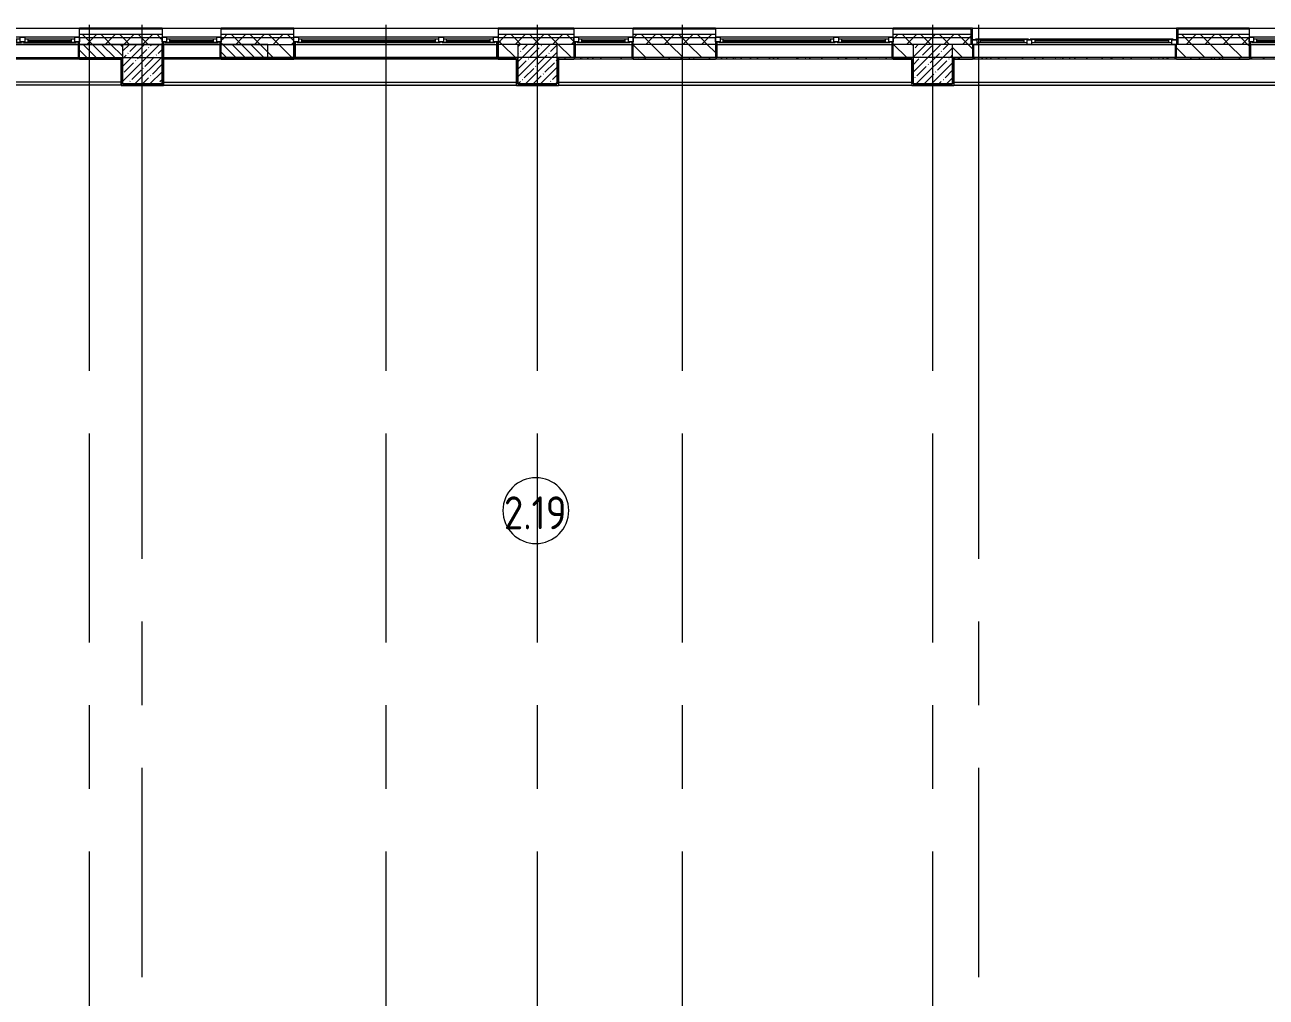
# Model space of a CAD drawing. Header units: millimetres. Extents: x -625 to 415037, y -3642 to 102118.
# Drawn here: x 195449 to 214292, y 87169 to 101937 of the extents above; entities that cross this region are included whole.
import ezdxf

# ---------------------------------------------------------------- set-up
doc = ezdxf.new("R2010")
doc.units = ezdxf.units.MM
doc.linetypes.add('Осевая', pattern=[6350, 1270, -952.5, 3175, -952.5])
for name, color, linetype, lineweight in [('A-AREA-IDEN', 7, 'Continuous', 9), ('A-GLAZ', 7, 'Continuous', 9), ('A-GLAZ-1', 7, 'Continuous', 5), ('A-WALL', 7, 'Continuous', 5), ('I-WALL', 7, 'Continuous', 5), ('S-COLS-1', 7, 'Continuous', 5), ('Оси', 7, 'Continuous', 9), ('Оси-2', 7, 'Осевая', 9)]:
    doc.layers.add(name, color=color, linetype=linetype, lineweight=lineweight)
doc.layers.add('A-AREA-PATT-2', color=7, linetype='Continuous', lineweight=5, true_color=0xcde0ef, transparency=1)
doc.layers.add('A-WALL-1', color=9, linetype='Continuous', lineweight=5, true_color=0x808080)
doc.layers.add('A-WALL-FNSH-1', color=9, linetype='Continuous', lineweight=5, true_color=0x808080)
doc.styles.add('GOST Common', font='', dxfattribs={"width": 0.9, "height": 500})
doc.styles.get('GOST Common').set_extended_font_data('GOST Common')
pattern_1 = [(45, (148772.12, 0), (-114.04925, 114.04925), []), (45, (148886.17, 0), (-114.04925, 114.04925), [201.612, -40.322, 6.706, -33.617])]
pattern_2 = [(45, (148772.12, 0), (-141.42136, 141.42136), []), (135, (148772.12, 0), (-141.42136, -141.42136), [])]
pattern_3 = [(0, (148772.123, 0), (243.84, 60.96), [20.117, -162.763, 20.117, -162.763, -975.36]), (0, (148772.123, 0), (243.84, 60.96), [-365.76, 20.117, -345.643, 20.117, -162.763, -426.72]), (0, (148772.123, 0), (243.84, 60.96), [-914.4, 20.117, -101.803, 20.117, -284.683]), (120, (148863.563, 30.48), (-174.71291, 180.691634), [20.117, -162.763, 20.117, -162.763, -975.36]), (120, (148863.563, 30.48), (-174.71291, 180.691634), [-365.76, 20.117, -345.643, 20.117, -162.763, -426.72]), (120, (148863.563, 30.48), (-174.71291, 180.691634), [-914.4, 20.117, -101.803, 20.117, -284.683]), (240, (148894.043, 152.4), (-69.12709, -241.651634), [20.117, -162.763, 20.117, -162.763, -975.36]), (240, (148894.043, 152.4), (-69.12709, -241.651634), [-365.76, 20.117, -345.643, 20.117, -162.763, -426.72]), (240, (148894.043, 152.4), (-69.12709, -241.651634), [-914.4, 20.117, -101.803, 20.117, -284.683])]

# ---------------------------------------------------------------- blocks, each defined once
blk = doc.blocks.new('120_Окно_СКБ_2Ст - 120_Окно_СКБ_2Ст 2700х2500 _мал створка справа_ 2-23206922-Объем проектирования 2 этажа')
at = {"layer": 'A-GLAZ'}
for p, q in [((-1350, -75), (-1350, -5)), ((-1350, -5), (-1280, -5)), ((-1280, -75), (-1350, -75)), ((-1280, -75), (-1300, -75)), ((-1300, -75), (-1300, -85)), ((-1300, -85), (470, -85)), ((470, -85), (-1300, -85)), ((-1280, -5), (-1280, -75)), ((450, -35), (-1280, -35)), ((-1280, -35), (-1280, -75)), ((-1230, -85), (-1230, -35)), ((400, -85), (400, -35)), ((450, -75), (450, -5)), ((450, -5), (520, -5)), ((450, -75), (450, -35)), ((520, -75), (450, -75)), ((470, -75), (450, -75)), ((470, -85), (470, -75)), ((520, -75), (500, -75)), ((500, -75), (500, -85)), ((500, -85), (1300, -85)), ((1300, -85), (500, -85)), ((520, -5), (520, -75)), ((1280, -35), (520, -35)), ((520, -35), (520, -75)), ((570, -85), (570, -35)), ((1230, -85), (1230, -35)), ((1280, -75), (1280, -5)), ((1280, -5), (1350, -5)), ((1280, -75), (1280, -35)), ((1350, -75), (1280, -75)), ((1300, -75), (1280, -75)), ((1300, -85), (1300, -75)), ((1350, -5), (1350, -75))]:
    blk.add_line(p, q, dxfattribs=at)
at = {"layer": 'A-GLAZ-1'}
for p, q in [((1350, -5), (-1350, -5)), ((-1330, -75), (-1302, -75)), ((-1230, -55), (400, -55)), ((400, -65), (-1230, -65)), ((470, -75), (500, -75)), ((570, -55), (1230, -55)), ((1230, -65), (570, -65)), ((1300, -75), (1330, -75))]:
    blk.add_line(p, q, dxfattribs=at)
blk = doc.blocks.new('120_Окно_СКБ_2Ст - 120_Окно_СКБ_2Ст 3100х2500 _мал_створка слева_ 2-19089248-Объем проектирования 2 этажа')
at = {"layer": 'A-GLAZ'}
for p, q in [((-1550, -75), (-1550, -5)), ((-1550, -5), (-1480, -5)), ((-1480, -75), (-1550, -75)), ((-1480, -75), (-1500, -75)), ((-1500, -75), (-1500, -85)), ((-1500, -85), (670, -85)), ((670, -85), (-1500, -85)), ((-1480, -5), (-1480, -75)), ((650, -35), (-1480, -35)), ((-1480, -35), (-1480, -75)), ((-1430, -85), (-1430, -35)), ((600, -85), (600, -35)), ((650, -75), (650, -5)), ((650, -5), (720, -5)), ((650, -75), (650, -35)), ((720, -75), (650, -75)), ((670, -75), (650, -75)), ((670, -85), (670, -75)), ((720, -75), (700, -75)), ((700, -75), (700, -85)), ((700, -85), (1500, -85)), ((1500, -85), (700, -85)), ((720, -5), (720, -75)), ((1480, -35), (720, -35)), ((720, -35), (720, -75)), ((770, -85), (770, -35)), ((1430, -85), (1430, -35)), ((1480, -75), (1480, -5)), ((1480, -5), (1550, -5)), ((1480, -75), (1480, -35)), ((1550, -75), (1480, -75)), ((1500, -75), (1480, -75)), ((1500, -85), (1500, -75)), ((1550, -5), (1550, -75))]:
    blk.add_line(p, q, dxfattribs=at)
at = {"layer": 'A-GLAZ-1'}
for p, q in [((1550, -5), (-1550, -5)), ((-1530, -75), (-1500, -75)), ((-1430, -55), (600, -55)), ((600, -65), (-1430, -65)), ((670, -75), (700, -75)), ((770, -55), (1430, -55)), ((1430, -65), (770, -65)), ((1500, -75), (1530, -75))]:
    blk.add_line(p, q, dxfattribs=at)
blk = doc.blocks.new('120_Окно_СКБ_1Ст - 120_Окно_СКБ_1Ст 900х2500_h_-19906774-Объем проектирования 2 этажа')
at = {"layer": 'A-GLAZ'}
for p, q in [((-450, -75), (-450, -5)), ((-450, -5), (-380, -5)), ((-380, -75), (-450, -75)), ((-380, -75), (-400, -75)), ((-400, -75), (-400, -85)), ((-400, -85), (400, -85)), ((400, -85), (-400, -85)), ((-380, -5), (-380, -75)), ((380, -35), (-380, -35)), ((-380, -35), (-380, -75)), ((-330, -85), (-330, -35)), ((330, -85), (330, -35)), ((380, -75), (380, -5)), ((380, -5), (450, -5)), ((380, -75), (380, -35)), ((450, -75), (380, -75)), ((400, -75), (380, -75)), ((400, -85), (400, -75)), ((450, -5), (450, -75))]:
    blk.add_line(p, q, dxfattribs=at)
at = {"layer": 'A-GLAZ-1'}
for p, q in [((450, -5), (-450, -5)), ((-430, -75), (-400, -75)), ((-330, -55), (330, -55)), ((330, -65), (-330, -65)), ((400, -75), (430, -75))]:
    blk.add_line(p, q, dxfattribs=at)
blk = doc.blocks.new('120_Окно_СКБ_2Ст - 120_Окно_СКБ_2Ст 3100х2500 _мал_створка слева_-22274797-Объем проектирования 2 этажа')
at = {"layer": 'A-GLAZ'}
for p, q in [((-1550, 45), (-1550, 115)), ((-1550, 115), (-1480, 115)), ((-1480, 45), (-1550, 45)), ((-1480, 45), (-1500, 45)), ((-1500, 45), (-1500, 35)), ((-1500, 35), (670, 35)), ((670, 35), (-1500, 35)), ((-1480, 115), (-1480, 45)), ((650, 85), (-1480, 85)), ((-1480, 85), (-1480, 45)), ((-1430, 35), (-1430, 85)), ((600, 35), (600, 85)), ((650, 45), (650, 115)), ((650, 115), (720, 115)), ((650, 45), (650, 85)), ((720, 45), (650, 45)), ((670, 45), (650, 45)), ((670, 35), (670, 45)), ((720, 45), (700, 45)), ((700, 45), (700, 35)), ((700, 35), (1500, 35)), ((1500, 35), (700, 35)), ((720, 115), (720, 45)), ((1480, 85), (720, 85)), ((720, 85), (720, 45)), ((770, 35), (770, 85)), ((1430, 35), (1430, 85)), ((1480, 45), (1480, 115)), ((1480, 115), (1550, 115)), ((1480, 45), (1480, 85)), ((1550, 45), (1480, 45)), ((1500, 45), (1480, 45)), ((1500, 35), (1500, 45)), ((1550, 115), (1550, 45))]:
    blk.add_line(p, q, dxfattribs=at)
at = {"layer": 'A-GLAZ-1'}
for p, q in [((-1550, 45), (-1500, 45)), ((1530, 115), (-1530, 115)), ((-1430, 65), (600, 65)), ((600, 55), (-1430, 55)), ((670, 45), (700, 45)), ((770, 65), (1430, 65)), ((1430, 55), (770, 55)), ((1500, 45), (1550, 45))]:
    blk.add_line(p, q, dxfattribs=at)
blk = doc.blocks.new('Марка_Помещения - Номер-25198446-Объем проектирования 2 этажа')
at = {"layer": 'A-AREA-IDEN'}
for start, end in [(360, 180), (180, 360)]:
    blk.add_arc((0, 0), 2.5, start, end, dxfattribs=at)
blk = doc.blocks.new('2floor')
at = {"layer": 'A-AREA-PATT-2'}
h = blk.add_hatch(color=256, dxfattribs=at)
h.paths.add_polyline_path([(209568, 26479), (214912, 26480), (214912, 26504), (209553, 26504), (209553, 26479), (209562, 26479)])
h.paths.add_polyline_path([(205727, 26479), (208912, 26480), (208911, 26504), (203553, 26504), (203552, 26479), (205721, 26479)])
h.paths.add_polyline_path([(197553, 26479), (202911, 26479), (202911, 26504), (197553, 26504), (197553, 26479)])
h.paths.add_polyline_path([(194055, 26480), (196912, 26480), (196912, 26505), (191553, 26505), (191553, 26480), (193694, 26480)])
at = {"layer": 'A-WALL'}
h = blk.add_hatch(dxfattribs=at)
h.set_pattern_fill('FP_24', color=256, style=0, pattern_type=2)
h.set_pattern_definition(pattern_2)
h.paths.add_polyline_path([(233083, 27200), (241932, 27200), (241932, 27250), (229122, 27250), (229122, 27200), (232972, 27200)])
h.paths.add_polyline_path([(226462, 27200), (226622, 27200), (226622, 27250), (225112, 27250), (225112, 27200), (226442, 27200)])
h.paths.add_polyline_path([(222281, 27200), (223012, 27200), (223012, 27250), (217632, 27250), (217632, 27200), (221880, 27200)])
h.paths.add_polyline_path([(214032, 27200), (214032, 27250), (212952, 27250), (212952, 27200), (213930, 27200)])
h.paths.add_polyline_path([(214932, 27200), (216732, 27200), (216732, 27250), (214932, 27250)])
h.paths.add_polyline_path([(209812, 27200), (209812, 27250), (208632, 27250), (208632, 27200), (209594, 27200)])
h.paths.add_polyline_path([(203553, 27200), (203782, 27200), (203782, 27250), (202632, 27250), (202632, 27200), (203552, 27200)])
h.paths.add_polyline_path([(204682, 27200), (205932, 27200), (205932, 27250), (204682, 27250)])
h.paths.add_polyline_path([(199476, 27200), (199532, 27200), (199532, 27250), (198432, 27250), (198432, 27200), (199137, 27200)])
h.paths.add_polyline_path([(197532, 27200), (197532, 27200), (197532, 27250), (196279, 27250), (196279, 27200), (197307, 27200)])
h.paths.add_polyline_path([(192971, 27200), (193179, 27200), (193179, 27250), (190782, 27250), (190782, 27200), (191553, 27200)])
h = blk.add_hatch(dxfattribs=at)
h.set_pattern_fill('FP_24', color=256, style=0, pattern_type=2)
h.set_pattern_definition(pattern_2)
h.paths.add_polyline_path([(241394, 27100), (241832, 27100), (241832, 27200), (229122, 27200), (229122, 27100), (240671, 27100)])
h.paths.add_polyline_path([(226022, 27100), (226622, 27100), (226622, 27200), (225112, 27200), (225112, 27100), (225522, 27100)])
h.paths.add_polyline_path([(208932, 27100), (209812, 27100), (209812, 27200), (208632, 27200), (208632, 27100), (208912, 27100)])
h.paths.add_polyline_path([(205633, 27100), (205932, 27100), (205932, 27200), (204682, 27200), (204682, 27100), (205257, 27100)])
h.paths.add_polyline_path([(212952, 27100), (214032, 27100), (214032, 27200), (212952, 27200), (212952, 27170)])
h.paths.add_polyline_path([(214932, 27100), (216732, 27100), (216732, 27200), (214932, 27200), (214932, 27101)])
h.paths.add_polyline_path([(203782, 27100), (203782, 27200), (202632, 27200), (202632, 27100), (203553, 27100)])
h.paths.add_polyline_path([(190932, 27100), (193179, 27100), (193179, 27200), (190832, 27200), (190832, 27100)])
h.paths.add_polyline_path([(196279, 27100), (197532, 27100), (197532, 27200), (196279, 27200), (196279, 27140)])
h.paths.add_polyline_path([(222812, 27100), (223012, 27100), (223012, 27200), (217632, 27200), (217632, 27100), (222603, 27100)])
h.paths.add_polyline_path([(198432, 27100), (199532, 27100), (199532, 27200), (198432, 27200)])
h = blk.add_hatch(dxfattribs=at)
h.set_pattern_fill('FP_2', color=256, style=0, pattern_type=2)
h.set_pattern_definition([(135, (148772.12, 0), (-70.71068, -70.71068), [])])
h.paths.add_polyline_path([(191553, 26900), (193179, 26900), (193179, 27100), (191532, 27100), (191532, 26900), (191552, 26900)])
h.paths.add_polyline_path([(199137, 26900), (199137, 27100), (198432, 27100), (198432, 26900), (198753, 26900)])
h.paths.add_polyline_path([(196932, 26900), (196932, 27100), (196279, 27100), (196279, 26900)])
h.paths.add_polyline_path([(197532, 26900), (197532, 26900), (197532, 27100)])
at = {"layer": 'I-WALL'}
h = blk.add_hatch(dxfattribs=at)
h.set_pattern_fill('FP_191', color=256, style=0, pattern_type=2)
h.set_pattern_definition(pattern_3)
h.paths.add_polyline_path([(196279, 26900), (196279, 27140), (196259, 27140), (196259, 26900)])
h = blk.add_hatch(dxfattribs=at)
h.set_pattern_fill('FP_191', color=256, style=0, pattern_type=2)
h.set_pattern_definition(pattern_3)
h.paths.add_polyline_path([(197532, 26900), (197552, 26900), (197552, 27140), (197532, 27140), (197532, 27100)])
h = blk.add_hatch(dxfattribs=at)
h.set_pattern_fill('FP_191', color=256, style=0, pattern_type=2)
h.set_pattern_definition(pattern_3)
h.paths.add_polyline_path([(198412, 26900), (198432, 26900), (198432, 27140), (198412, 27140), (198412, 26903)])
h = blk.add_hatch(dxfattribs=at)
h.set_pattern_fill('FP_191', color=256, style=0, pattern_type=2)
h.set_pattern_definition(pattern_3)
h.paths.add_polyline_path([(199552, 26900), (199552, 27140), (199532, 27140), (199532, 26900)])
h = blk.add_hatch(dxfattribs=at)
h.set_pattern_fill('FP_191', color=256, style=0, pattern_type=2)
h.set_pattern_definition(pattern_3)
h.paths.add_polyline_path([(202632, 26900), (202632, 27140), (202612, 27140), (202612, 26900)])
h = blk.add_hatch(dxfattribs=at)
h.set_pattern_fill('FP_191', color=256, style=0, pattern_type=2)
h.set_pattern_definition(pattern_3)
h.paths.add_polyline_path([(203802, 26900), (203802, 27140), (203782, 27140), (203782, 26900)])
h = blk.add_hatch(dxfattribs=at)
h.set_pattern_fill('FP_191', color=256, style=0, pattern_type=2)
h.set_pattern_definition(pattern_3)
h.paths.add_polyline_path([(204682, 26900), (204682, 27140), (204662, 27140), (204662, 26900)])
h = blk.add_hatch(dxfattribs=at)
h.set_pattern_fill('FP_191', color=256, style=0, pattern_type=2)
h.set_pattern_definition(pattern_3)
h.paths.add_polyline_path([(205952, 26900), (205952, 27140), (205932, 27140), (205932, 26900)])
h = blk.add_hatch(dxfattribs=at)
h.set_pattern_fill('FP_191', color=256, style=0, pattern_type=2)
h.set_pattern_definition(pattern_3)
h.paths.add_polyline_path([(208627, 26900), (208632, 26901), (208632, 27140), (208612, 27140), (208612, 26900)])
h = blk.add_hatch(dxfattribs=at)
h.set_pattern_fill('FP_23', color=256, style=0, pattern_type=2)
h.set_pattern_definition([(135, (148772.12, 0), (-141.42136, -141.42136), [])])
h.paths.add_polyline_path([(221669, 26900), (222312, 26900), (222312, 27100), (219582, 27100), (219582, 26900), (221519, 26900)])
h.paths.add_polyline_path([(208632, 26900), (208932, 26900), (208932, 27100), (208632, 27100), (208632, 26901)])
h.paths.add_polyline_path([(205257, 26900), (205932, 26900), (205932, 27100), (204682, 27100), (204682, 26900)])
h.paths.add_polyline_path([(232842, 26900), (232972, 26900), (232972, 27100), (229922, 27100), (229922, 26900), (232798, 26900)])
h.paths.add_polyline_path([(209553, 26900), (209832, 26900), (209832, 27100), (209532, 27100), (209532, 26900), (209552, 26900)])
h.paths.add_polyline_path([(212932, 26900), (214032, 26900), (214032, 27100), (212932, 27100), (212932, 27019)])
h.paths.add_polyline_path([(215532, 26900), (216732, 26900), (216732, 27100), (215532, 27100)])
h.paths.add_polyline_path([(217632, 26900), (219082, 26900), (219082, 27100), (217632, 27100), (217632, 27032)])
h.paths.add_polyline_path([(229401, 26900), (229422, 26900), (229422, 27100), (229122, 27100), (229122, 26900)])
h.paths.add_polyline_path([(203552, 26900), (203782, 26900), (203782, 27100), (203532, 27100), (203532, 26900)])
h.paths.add_polyline_path([(226442, 26900), (226622, 26900), (226622, 27100), (226022, 27100), (226022, 26900), (226362, 26900)])
h.paths.add_polyline_path([(199476, 26900), (199532, 26900), (199532, 27100), (199137, 27100), (199137, 26900)])
h.paths.add_polyline_path([(225522, 26900), (225522, 27100), (225112, 27100), (225112, 26900), (225494, 26900)])
h.paths.add_polyline_path([(202632, 26900), (202932, 26900), (202932, 27100), (202632, 27100), (202632, 27016)])
h.paths.add_polyline_path([(223012, 26900), (223012, 27100), (222812, 27100), (222812, 26900), (222832, 26900)])
h = blk.add_hatch(dxfattribs=at)
h.set_pattern_fill('FP_191', color=256, style=0, pattern_type=2)
h.set_pattern_definition(pattern_3)
h.paths.add_polyline_path([(209852, 26900), (209852, 27100), (209832, 27100), (209832, 26900)])
h = blk.add_hatch(dxfattribs=at)
h.set_pattern_fill('FP_191', color=256, style=0, pattern_type=2)
h.set_pattern_definition(pattern_3)
h.paths.add_polyline_path([(212912, 26900), (212932, 26900), (212932, 27100), (212912, 27100), (212912, 27018)])
h = blk.add_hatch(dxfattribs=at)
h.set_pattern_fill('FP_191', color=256, style=0, pattern_type=2)
h.set_pattern_definition(pattern_3)
h.paths.add_polyline_path([(192971, 26880), (193179, 26880), (193179, 26900), (191552, 26900), (191553, 26880)])
h.paths.add_polyline_path([(196932, 26880), (196932, 26900), (196279, 26900), (196279, 26880)])
h = blk.add_hatch(dxfattribs=at)
h.set_pattern_fill('FP_191', color=256, style=0, pattern_type=2)
h.set_pattern_definition(pattern_3)
h.paths.add_polyline_path([(196932, 26500), (196932, 26880), (196912, 26879), (196912, 26500)])
h = blk.add_hatch(dxfattribs=at)
h.set_pattern_fill('FP_191', color=256, style=0, pattern_type=2)
h.set_pattern_definition(pattern_3)
h.paths.add_polyline_path([(197532, 26485), (197552, 26485), (197552, 26880), (197532, 26880), (197532, 26500)])
h = blk.add_hatch(dxfattribs=at)
h.set_pattern_fill('FP_191', color=256, style=0, pattern_type=2)
h.set_pattern_definition(pattern_3)
h.paths.add_polyline_path([(198432, 26880), (199532, 26880), (199532, 26900), (198432, 26900)])
h.paths.add_polyline_path([(202912, 26880), (202911, 26900), (202632, 26900), (202632, 26880), (202912, 26880)])
h = blk.add_hatch(dxfattribs=at)
h.set_pattern_fill('FP_191', color=256, style=0, pattern_type=2)
h.set_pattern_definition(pattern_3)
h.paths.add_polyline_path([(202912, 26500), (202932, 26500), (202932, 26900), (202912, 26878), (202912, 26501)])
h.paths.add_polyline_path([(202912, 26880), (202932, 26900), (202912, 26900)])
h = blk.add_hatch(dxfattribs=at)
h.set_pattern_fill('FP_191', color=256, style=0, pattern_type=2)
h.set_pattern_definition(pattern_3)
h.paths.add_polyline_path([(205980, 26880), (208912, 26881), (208911, 26900), (203532, 26900), (203532, 26880), (205932, 26880)])
h = blk.add_hatch(dxfattribs=at)
h.set_pattern_fill('FP_191', color=256, style=0, pattern_type=2)
h.set_pattern_definition(pattern_3)
h.paths.add_polyline_path([(203532, 26500), (203552, 26500), (203552, 26880), (203532, 26880), (203532, 26529)])
h = blk.add_hatch(dxfattribs=at)
h.set_pattern_fill('FP_191', color=256, style=0, pattern_type=2)
h.set_pattern_definition(pattern_3)
h.paths.add_polyline_path([(208911, 26480), (208932, 26480), (208932, 26900), (208912, 26879), (208911, 26500)])
h.paths.add_polyline_path([(208912, 26880), (208932, 26900), (208912, 26900), (208912, 26881)])
h = blk.add_hatch(dxfattribs=at)
h.set_pattern_fill('FP_191', color=256, style=0, pattern_type=2)
h.set_pattern_definition(pattern_3)
h.paths.add_polyline_path([(211762, 26880), (214912, 26880), (214912, 26900), (209532, 26900), (209532, 26880), (211039, 26880)])
h = blk.add_hatch(dxfattribs=at)
h.set_pattern_fill('FP_191', color=256, style=0, pattern_type=2)
h.set_pattern_definition(pattern_3)
h.paths.add_polyline_path([(209532, 26480), (209552, 26480), (209552, 26880), (209532, 26880), (209532, 26500)])
h = blk.add_hatch(dxfattribs=at)
h.set_pattern_fill('FP_191', color=256, style=0, pattern_type=2)
h.set_pattern_definition(pattern_3)
h.paths.add_polyline_path([(197519, 26480), (197532, 26480), (197532, 26500), (196912, 26500), (196912, 26480), (197501, 26480)])
h = blk.add_hatch(dxfattribs=at)
h.set_pattern_fill('FP_191', color=256, style=0, pattern_type=2)
h.set_pattern_definition(pattern_3)
h.paths.add_polyline_path([(203532, 26479), (203552, 26480), (203552, 26500), (202912, 26500), (202912, 26480), (203529, 26479)])
h = blk.add_hatch(dxfattribs=at)
h.set_pattern_fill('FP_191', color=256, style=0, pattern_type=2)
h.set_pattern_definition(pattern_3)
h.paths.add_polyline_path([(208932, 26480), (209532, 26480), (209532, 26500), (208932, 26500)])
at = {"layer": 'S-COLS-1'}
h = blk.add_hatch(dxfattribs=at)
h.set_pattern_fill('FP_1', color=256, style=0, pattern_type=2)
h.set_pattern_definition(pattern_1)
h.paths.add_polyline_path([(197307, 26500), (197532, 26500), (197532, 27100), (196932, 27100), (196932, 26500)])
h = blk.add_hatch(dxfattribs=at)
h.set_pattern_fill('FP_1', color=256, style=0, pattern_type=2)
h.set_pattern_definition(pattern_1)
h.paths.add_polyline_path([(203089, 26500), (203532, 26500), (203532, 27100), (202932, 27100), (202932, 26500)])
h = blk.add_hatch(dxfattribs=at)
h.set_pattern_fill('FP_1', color=256, style=0, pattern_type=2)
h.set_pattern_definition(pattern_1)
h.paths.add_polyline_path([(209532, 26500), (209532, 27100), (208932, 27100), (208932, 26500)])
at = {"layer": 'A-WALL'}
for p, q in [((193179, 27350), (196279, 27350)), ((197532, 27330), (196279, 27330)), ((197532, 27350), (198432, 27350)), ((199532, 27330), (198432, 27330)), ((199532, 27350), (202632, 27350)), ((203782, 27330), (202632, 27330)), ((203782, 27350), (204682, 27350)), ((205932, 27330), (204682, 27330)), ((205932, 27350), (208632, 27350)), ((209812, 27330), (208632, 27330)), ((209812, 27100), (209812, 27330)), ((209832, 27350), (212932, 27350)), ((212952, 27330), (212952, 27100)), ((214032, 27330), (212952, 27330)), ((214032, 27350), (214932, 27350)), ((197532, 27250), (196279, 27250)), ((197532, 27200), (196279, 27200)), ((199532, 27250), (198432, 27250)), ((199532, 27200), (198432, 27200)), ((203782, 27250), (202632, 27250)), ((203782, 27200), (202632, 27200)), ((205932, 27250), (204682, 27250)), ((205932, 27200), (204682, 27200)), ((209812, 27250), (208632, 27250)), ((209812, 27200), (208632, 27200)), ((214032, 27250), (212952, 27250)), ((214032, 27200), (212952, 27200)), ((196259, 27100), (193199, 27100)), ((197532, 27100), (196279, 27100)), ((196279, 27100), (197532, 27100)), ((198412, 27100), (197552, 27100)), ((199137, 27100), (198432, 27100)), ((198432, 27100), (199532, 27100)), ((199137, 26900), (199137, 27100)), ((203782, 27100), (202632, 27100)), ((205932, 27100), (204682, 27100)), ((209832, 27100), (208632, 27100)), ((214032, 27100), (212932, 27100)), ((202912, 26900), (202632, 26900)), ((203552, 26500), (203552, 26880)), ((208912, 26506), (208912, 26880)), ((202912, 26480), (203526, 26480)), ((203526, 26480), (203526, 26479)), ((203552, 26500), (203553, 26500)), ((208912, 26506), (208911, 26506)), ((208932, 26480), (208932, 26479))]:
    blk.add_line(p, q, dxfattribs=at)
at = {"layer": 'A-WALL-1'}
for p, q in [((196279, 26880), (196279, 27330)), ((197532, 27330), (197532, 26900)), ((198432, 26880), (198432, 27330)), ((199532, 26880), (199532, 27330)), ((202632, 27330), (202632, 26880)), ((203782, 27330), (203782, 26900)), ((204682, 26900), (204682, 27330)), ((205932, 27330), (205932, 26900)), ((208632, 26900), (208632, 27330)), ((214032, 27330), (214032, 26900)), ((196279, 27140), (196259, 27140)), ((196259, 27140), (196259, 26900)), ((197552, 27140), (197532, 27140)), ((198432, 27140), (198412, 27140)), ((198412, 27140), (198412, 26900)), ((199552, 27140), (199532, 27140)), ((202632, 27140), (202612, 27140)), ((202612, 27140), (202612, 26900)), ((203802, 27140), (203782, 27140)), ((204682, 27140), (204662, 27140)), ((204662, 27140), (204662, 26900)), ((205952, 27140), (205932, 27140)), ((208632, 27140), (208612, 27140)), ((208612, 27140), (208612, 26900)), ((214052, 27140), (214032, 27140)), ((209852, 27100), (209832, 27100)), ((209832, 27100), (209832, 26900)), ((212932, 27100), (212912, 27100)), ((212912, 27100), (212912, 26900)), ((212932, 26900), (212932, 27100)), ((196259, 26900), (197552, 26900)), ((196932, 26880), (196912, 26880)), ((196912, 26880), (196912, 26859)), ((196932, 26500), (196932, 26900)), ((197532, 26880), (197532, 26485)), ((197552, 26880), (197532, 26880)), ((197532, 26870), (197532, 26500)), ((197552, 26870), (197532, 26870)), ((197552, 26900), (197552, 26900)), ((198412, 26900), (199137, 26900)), ((199532, 26900), (198432, 26900)), ((198432, 26880), (199532, 26880)), ((199532, 26900), (199552, 26900)), ((199552, 26900), (199552, 26900)), ((202612, 26900), (202632, 26900)), ((202632, 26880), (202912, 26880)), ((214932, 26900), (202912, 26900)), ((202912, 26880), (202912, 26879)), ((202932, 26500), (202932, 26900)), ((203532, 26900), (203532, 26500)), ((203552, 26880), (208632, 26880)), ((203782, 26900), (203802, 26900)), ((203802, 26900), (203802, 26900)), ((204662, 26900), (204682, 26900)), ((205932, 26900), (205952, 26900)), ((205952, 26900), (205952, 26900)), ((208612, 26900), (208632, 26900)), ((208932, 26500), (208932, 26900)), ((209532, 26900), (209532, 26500)), ((209552, 26880), (214912, 26880)), ((209832, 26900), (209852, 26900)), ((209852, 26900), (209852, 26900)), ((212912, 26900), (212932, 26900)), ((214032, 26900), (214052, 26900)), ((214052, 26900), (214052, 26900)), ((196912, 26480), (197532, 26480)), ((197532, 26500), (196932, 26500)), ((197532, 26490), (197552, 26490)), ((197532, 26480), (197532, 26490)), ((197532, 26485), (197552, 26485)), ((203532, 26500), (202932, 26500)), ((203532, 26479), (203552, 26479)), ((203553, 26480), (203553, 26500)), ((208911, 26500), (208911, 26480)), ((208912, 26479), (208932, 26479)), ((209532, 26500), (208932, 26500)), ((208932, 26480), (209552, 26480))]:
    blk.add_line(p, q, dxfattribs=at)
at = {"layer": 'A-WALL-FNSH-1'}
for p, q in [((197532, 27350), (196279, 27350)), ((196279, 27350), (196279, 27330)), ((197532, 27330), (197532, 27350)), ((199532, 27350), (198432, 27350)), ((198432, 27350), (198432, 27330)), ((199532, 27330), (199532, 27350)), ((203782, 27350), (202632, 27350)), ((202632, 27350), (202632, 27330)), ((203782, 27330), (203782, 27350)), ((205932, 27350), (204682, 27350)), ((204682, 27350), (204682, 27330)), ((205932, 27330), (205932, 27350)), ((209832, 27350), (208632, 27350)), ((208632, 27350), (208632, 27330)), ((209832, 27100), (209832, 27350)), ((214032, 27350), (212932, 27350)), ((212932, 27350), (212932, 27100)), ((214032, 27330), (214032, 27350)), ((196259, 27140), (196258, 27140)), ((196258, 27140), (196258, 26900)), ((197553, 27140), (197552, 27140)), ((197552, 27140), (197552, 26900)), ((197553, 26900), (197553, 27140)), ((198412, 27140), (198411, 27140)), ((198411, 27140), (198411, 26900)), ((199553, 27140), (199552, 27140)), ((199552, 27140), (199552, 26900)), ((199553, 26900), (199553, 27140)), ((202612, 27140), (202611, 27140)), ((202611, 27140), (202611, 26900)), ((203803, 27140), (203802, 27140)), ((203802, 27140), (203802, 26900)), ((203803, 26900), (203803, 27140)), ((204662, 27140), (204661, 27140)), ((204661, 27140), (204661, 26900)), ((205953, 27140), (205952, 27140)), ((205952, 27140), (205952, 26900)), ((205953, 26900), (205953, 27140)), ((208612, 27140), (208611, 27140)), ((208611, 27140), (208611, 26900)), ((214053, 27140), (214052, 27140)), ((214052, 27140), (214052, 26900)), ((214053, 26900), (214053, 27140)), ((209853, 27100), (209852, 27100)), ((209852, 27100), (209852, 26900)), ((209853, 26900), (209853, 27100)), ((212912, 27100), (212911, 27100)), ((212911, 27100), (212911, 26900)), ((196258, 26900), (196259, 26900)), ((196912, 26880), (196279, 26880)), ((196279, 26880), (196279, 26879)), ((196279, 26879), (196912, 26879)), ((196911, 26859), (196911, 26479)), ((196912, 26859), (196911, 26859)), ((196912, 26480), (196912, 26859)), ((197553, 26900), (197552, 26900)), ((197552, 26900), (197552, 26480)), ((197552, 26900), (197553, 26900)), ((197553, 26870), (197552, 26870)), ((197552, 26870), (197552, 26480)), ((197553, 26529), (197553, 26900)), ((197553, 26480), (197553, 26870)), ((198411, 26900), (198412, 26900)), ((199532, 26880), (198432, 26880)), ((198432, 26880), (198432, 26879)), ((198432, 26879), (199532, 26879)), ((199532, 26879), (199532, 26880)), ((199552, 26900), (199553, 26900)), ((202611, 26900), (202612, 26900)), ((202912, 26880), (202632, 26880)), ((202632, 26880), (202632, 26879)), ((202632, 26879), (202911, 26879)), ((202911, 26879), (202911, 26529)), ((202912, 26480), (202912, 26879)), ((203552, 26900), (203552, 26880)), ((203553, 26880), (203553, 26900)), ((203553, 26500), (203553, 26879)), ((203553, 26879), (203782, 26879)), ((203782, 26879), (203782, 26880)), ((203802, 26900), (203803, 26900)), ((204661, 26900), (204662, 26900)), ((204682, 26880), (204682, 26879)), ((204682, 26879), (205932, 26879)), ((205753, 26879), (205753, 26880)), ((205932, 26879), (205932, 26880)), ((205952, 26900), (205953, 26900)), ((208611, 26900), (208612, 26900)), ((208912, 26880), (208632, 26880)), ((208632, 26880), (208632, 26879)), ((208632, 26879), (208911, 26879)), ((208911, 26879), (208911, 26500)), ((209552, 26900), (209552, 26480)), ((209553, 26880), (209553, 26900)), ((209553, 26529), (209553, 26879)), ((209553, 26879), (209832, 26879)), ((209832, 26879), (209832, 26880)), ((212911, 26900), (212912, 26900)), ((212932, 26880), (212932, 26879)), ((212932, 26879), (214032, 26879)), ((214032, 26879), (214032, 26880)), ((196911, 26479), (197553, 26479)), ((197552, 26480), (197532, 26480)), ((202911, 26479), (203532, 26479)), ((203553, 26479), (203553, 26480)), ((208911, 26480), (208911, 26479)), ((208911, 26479), (208912, 26479)), ((208932, 26479), (209553, 26479))]:
    blk.add_line(p, q, dxfattribs=at)
at = {"layer": 'I-WALL'}
for p, q in [((193199, 27100), (196259, 27100)), ((197552, 27100), (198412, 27100)), ((199552, 27100), (202612, 27100)), ((203802, 27100), (204662, 27100)), ((205952, 27100), (208612, 27100)), ((209852, 27100), (212912, 27100)), ((214052, 27100), (214912, 27100)), ((196279, 26880), (193179, 26880)), ((196279, 26879), (193179, 26879)), ((193199, 26900), (196258, 26900)), ((197532, 26880), (197532, 26900)), ((198432, 26880), (197552, 26880)), ((197552, 26880), (198432, 26880)), ((198432, 26879), (197552, 26879)), ((197553, 26900), (198412, 26900)), ((202632, 26880), (199532, 26880)), ((202632, 26880), (199532, 26880)), ((202632, 26879), (199532, 26879)), ((202612, 26900), (199553, 26900)), ((204682, 26879), (203782, 26879)), ((208632, 26879), (205932, 26879)), ((212932, 26879), (209832, 26879)), ((214912, 26879), (214032, 26879)), ((191553, 26530), (196912, 26530)), ((196912, 26480), (191553, 26480)), ((197553, 26529), (202911, 26529)), ((197553, 26529), (197553, 26479)), ((202911, 26479), (197553, 26479)), ((202911, 26479), (202911, 26529)), ((203552, 26529), (208912, 26529)), ((208912, 26479), (203552, 26479)), ((209553, 26529), (214912, 26529)), ((209553, 26529), (209553, 26479)), ((214933, 26479), (209553, 26479))]:
    blk.add_line(p, q, dxfattribs=at)
at = {"layer": 'S-COLS-1'}
for p, q in [((197532, 27100), (196932, 27100)), ((196932, 27100), (196932, 26500)), ((197532, 26500), (197532, 27100)), ((203532, 27100), (202932, 27100)), ((202932, 27100), (202932, 26500)), ((203532, 26500), (203532, 27100)), ((209532, 27100), (208932, 27100)), ((208932, 27100), (208932, 26500)), ((209532, 26500), (209532, 27100)), ((196932, 26500), (197532, 26500)), ((202932, 26500), (203532, 26500)), ((208932, 26500), (209532, 26500))]:
    blk.add_line(p, q, dxfattribs=at)
at = {"layer": 'Оси'}
for p, q in [((196432, 22398), (196432, 27398)), ((197232, 22398), (197232, 27398)), ((200932, 22398), (200932, 27398)), ((203232, 22398), (203232, 27398)), ((205432, 22398), (205432, 27398)), ((209232, 22398), (209232, 27398)), ((209932, 22398), (209932, 27398))]:
    blk.add_line(p, q, dxfattribs=at)
at = {"layer": 'Оси-2'}
for p, q in [((196432, 3094), (196432, 22398)), ((197232, 4364), (197232, 22398)), ((200932, 3094), (200932, 22398)), ((203232, 3094), (203232, 22398)), ((205432, 3094), (205432, 22398)), ((209232, 3094), (209232, 22398)), ((209932, 4364), (209932, 22398))]:
    blk.add_line(p, q, dxfattribs=at)
at = {"layer": 'A-AREA-IDEN', "xscale": 199.9999999999999, "yscale": 199.9999999999999, "zscale": 199.9999999999999}
blk.add_blockref('Марка_Помещения - Номер-25198446-Объем проектирования 2 этажа', (203206, 20020), dxfattribs=at)
at = {"layer": 'A-GLAZ', "color": 3}
for name, p in [('120_Окно_СКБ_2Ст - 120_Окно_СКБ_2Ст 3100х2500 _мал_створка слева_ 2-19089248-Объем проектирования 2 этажа', (194729, 27215)), ('120_Окно_СКБ_1Ст - 120_Окно_СКБ_1Ст 900х2500_h_-19906774-Объем проектирования 2 этажа', (197982, 27215)), ('120_Окно_СКБ_2Ст - 120_Окно_СКБ_2Ст 3100х2500 _мал_створка слева_ 2-19089248-Объем проектирования 2 этажа', (201082, 27215)), ('120_Окно_СКБ_1Ст - 120_Окно_СКБ_1Ст 900х2500_h_-19906774-Объем проектирования 2 этажа', (204232, 27215)), ('120_Окно_СКБ_2Ст - 120_Окно_СКБ_2Ст 2700х2500 _мал створка справа_ 2-23206922-Объем проектирования 2 этажа', (207282, 27215)), ('120_Окно_СКБ_1Ст - 120_Окно_СКБ_1Ст 900х2500_h_-19906774-Объем проектирования 2 этажа', (214482, 27215))]:
    blk.add_blockref(name, p, dxfattribs=at)
at = {"layer": 'A-GLAZ', "color": 3, "rotation": 180}
blk.add_blockref('120_Окно_СКБ_2Ст - 120_Окно_СКБ_2Ст 3100х2500 _мал_створка слева_-22274797-Объем проектирования 2 этажа', (211382, 27215), dxfattribs=at)
at = {"layer": 'A-AREA-IDEN', "insert": (202722, 20237), "char_height": 500, "width": 1212.15, "attachment_point": 1, "style": 'GOST Common'}
blk.add_mtext('2.19', dxfattribs=at)

msp = doc.modelspace()

# ---------------------------------------------------------------- block references
msp.add_blockref('2floor', (0, 74539))

doc.saveas('drawing.dxf')
